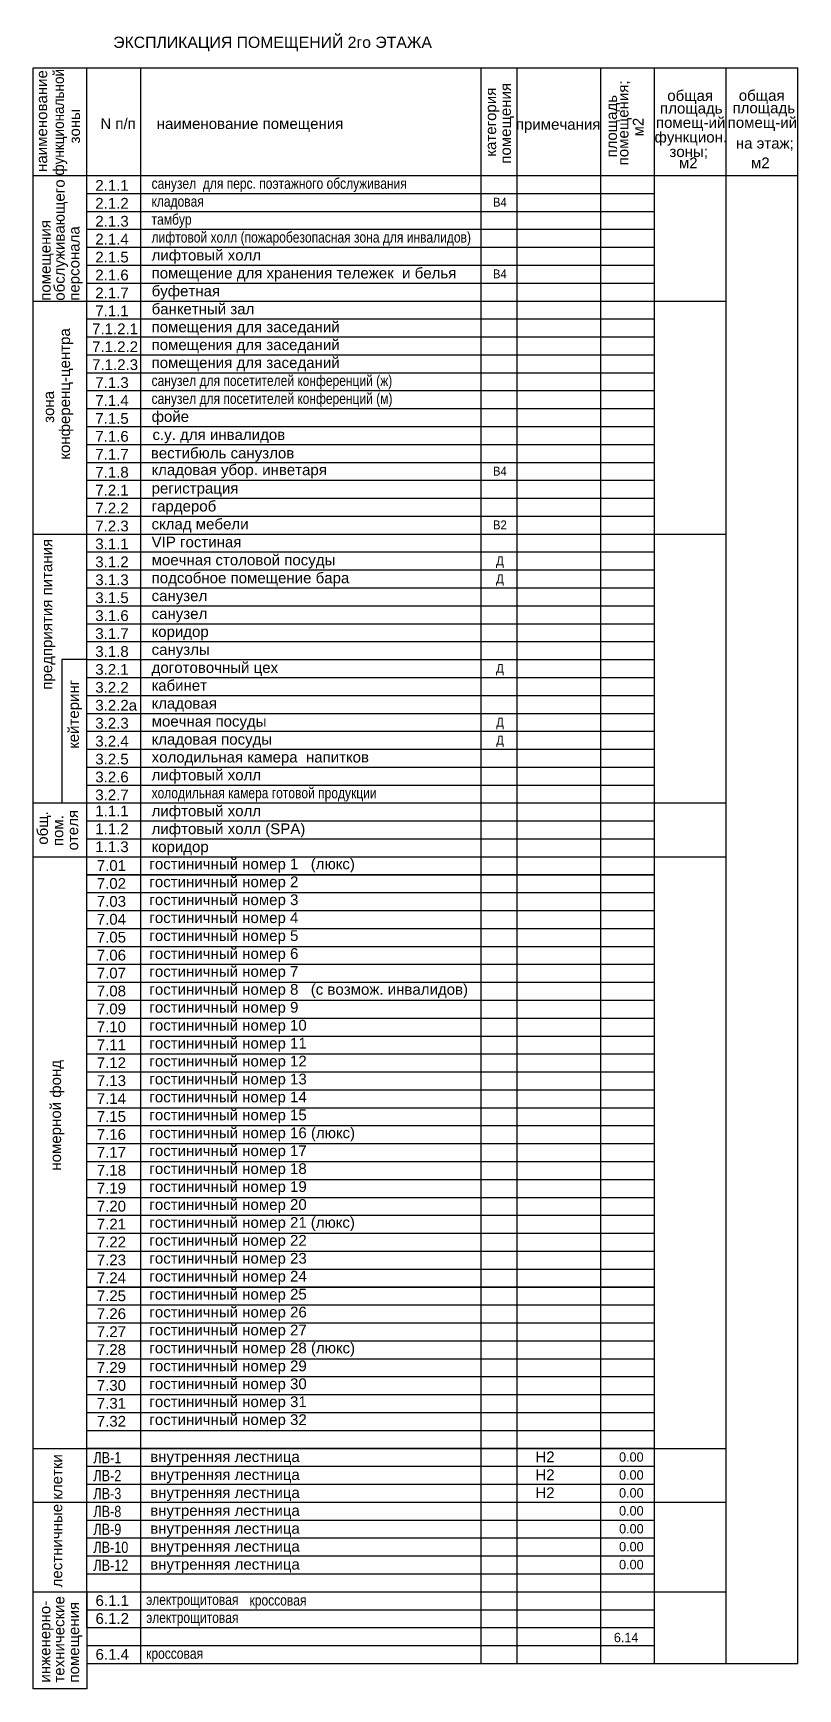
# Model space of a CAD drawing. Header units: millimetres. Extents: x -798 to 124478, y -405 to 121556.
# Drawn here: x 54640 to 75973, y 75375 to 121556 of the extents above; entities that cross this region are included whole.
import ezdxf
from ezdxf.enums import TextEntityAlignment as Align

# ---------------------------------------------------------------- set-up
doc = ezdxf.new("R2010")
doc.units = ezdxf.units.MM
doc.layers.add('A-AREA-TEXT', color=142, linetype='Continuous')
doc.layers.add('A-TEXT-EXPL', color=130, linetype='Continuous')
doc.styles.add('NOTE_70', font='arial.ttf', dxfattribs={"width": 0.8, "height": 2800})
doc.styles.get("Standard").update_dxf_attribs({"font": 'arial.ttf'})
doc.styles.add('STITL2', font='arial.ttf')

# ---------------------------------------------------------------- blocks, each defined once
blk = doc.blocks.new('экспл таблица тип эт')
at = {"layer": 'A-TEXT-EXPL', "ltscale": 200}
for p, q in [((1562797, -3015567), (1597463, -3015567)), ((1562797, -3015567), (1601463, -3015567)), ((1565797, -3015567), (1597462, -3015567)), ((1565797, -3015567), (1597463, -3015567)), ((1565797, -3016567), (1597463, -3016567)), ((1565797, -3017567), (1597463, -3017567)), ((1562797, -3018567), (1601463, -3018567)), ((1565797, -3019567), (1597464, -3019567)), ((1565797, -3020567), (1597464, -3020567)), ((1565797, -3021567), (1597464, -3021567)), ((1565797, -3022567), (1597464, -3022567)), ((1565797, -3023567), (1597464, -3023567)), ((1565797, -3024567), (1597464, -3024567)), ((1565797, -3025567), (1597464, -3025567)), ((1565797, -3026567), (1597464, -3026567)), ((1565797, -3027567), (1597464, -3027567)), ((1565797, -3028567), (1597464, -3028567)), ((1565797, -3029567), (1597464, -3029567)), ((1565797, -3030567), (1597464, -3030567)), ((1565798, -3031567), (1597464, -3031567)), ((1565798, -3032567), (1597464, -3032567)), ((1565798, -3033567), (1597464, -3033567)), ((1565798, -3034567), (1597464, -3034567)), ((1565798, -3035567), (1597464, -3035567)), ((1565798, -3036567), (1597464, -3036567)), ((1565798, -3037567), (1597464, -3037567)), ((1565798, -3038567), (1597464, -3038567)), ((1565798, -3039567), (1597464, -3039567)), ((1565798, -3040567), (1597464, -3040567)), ((1565798, -3041567), (1597464, -3041567)), ((1565798, -3042567), (1597464, -3042567)), ((1565798, -3043567), (1597464, -3043567)), ((1565798, -3044567), (1597464, -3044567)), ((1565798, -3045567), (1597464, -3045567)), ((1565798, -3046567), (1597464, -3046567)), ((1565798, -3047567), (1597464, -3047567)), ((1565798, -3048567), (1597464, -3048567)), ((1565798, -3049567), (1597464, -3049567)), ((1565798, -3050567), (1597464, -3050567)), ((1565798, -3051567), (1597464, -3051567)), ((1565798, -3052567), (1597464, -3052567)), ((1565798, -3053567), (1597464, -3053567)), ((1562797, -3054567), (1601463, -3054567))]:
    blk.add_line(p, q, dxfattribs=at)
at = {"layer": 'A-TEXT-EXPL', "ltscale": 200, "style": 'STITL2'}
for s, p in [('общ. ', (1563319, -3016849)), ('пом.', (1564179, -3017107)), ('отеля', (1565009, -3017088)), ('номерной фонд', (1564056, -3032992))]:
    blk.add_text(s, height=600, rotation=90, dxfattribs=at).set_placement(p, align=Align.MIDDLE_CENTER)
for s, p in [('1.1.1', (1566265, -3016310)), ('лифтовый холл', (1569407, -3016308)), ('1.1.2', (1566265, -3017310)), ('лифтовый холл', (1569407, -3017308)), ('лифтовый холл (SPA)', (1569407, -3017308)), ('1.1.3', (1566265, -3018310)), ('коридор', (1569407, -3018308)), ('7.01', (1566349, -3019357)), ('гостиничный номер 1', (1569284, -3019266)), ('(люкс)', (1578287, -3019265)), ('7.02', (1566349, -3020357)), ('гостиничный номер 2', (1569284, -3020266)), ('7.03', (1566349, -3021357)), ('гостиничный номер 3', (1569284, -3021266)), ('7.04', (1566349, -3022357)), ('гостиничный номер 4', (1569284, -3022266)), ('7.05', (1566349, -3023357)), ('гостиничный номер 5', (1569284, -3023266)), ('7.06', (1566349, -3024357)), ('гостиничный номер 6', (1569284, -3024266)), ('7.07', (1566349, -3025357)), ('гостиничный номер 7', (1569284, -3025266)), ('гостиничный номер 8', (1569284, -3026266)), ('(с возмож. инвалидов)', (1578287, -3026266)), ('7.08', (1566349, -3026357)), ('гостиничный номер 9', (1569284, -3027266)), ('7.09', (1566349, -3027357)), ('7.10', (1566349, -3028357)), ('гостиничный номер 10', (1569284, -3028266)), ('7.11', (1566349, -3029357)), ('гостиничный номер 11', (1569284, -3029266)), ('7.12', (1566349, -3030357)), ('гостиничный номер 12', (1569284, -3030266)), ('7.13', (1566349, -3031357)), ('гостиничный номер 13', (1569284, -3031266)), ('7.14', (1566349, -3032357)), ('гостиничный номер 14', (1569284, -3032266)), ('7.15', (1566349, -3033357)), ('гостиничный номер 15 ', (1569284, -3033266)), ('7.16', (1566349, -3034357)), ('гостиничный номер 16 (люкс)', (1569284, -3034266)), ('7.17', (1566349, -3035357)), ('гостиничный номер 17', (1569284, -3035266)), ('7.18', (1566349, -3036357)), ('гостиничный номер 18', (1569284, -3036266)), ('7.19', (1566349, -3037357)), ('гостиничный номер 19', (1569284, -3037266)), ('7.20', (1566349, -3038357)), ('гостиничный номер 20 ', (1569284, -3038266)), ('гостиничный номер 21', (1569284, -3039266)), ('(люкс) ', (1578288, -3039265)), ('7.21', (1566349, -3039357)), ('7.22', (1566349, -3040357)), ('гостиничный номер 22', (1569284, -3040266)), ('7.23', (1566349, -3041357)), ('гостиничный номер 23', (1569284, -3041266)), ('7.24', (1566349, -3042357)), ('гостиничный номер 24', (1569284, -3042266)), ('7.25', (1566349, -3043357)), ('гостиничный номер 25', (1569284, -3043266)), ('7.26', (1566349, -3044357)), ('гостиничный номер 26', (1569284, -3044266)), ('7.27', (1566349, -3045357)), ('гостиничный номер 27 ', (1569284, -3045266)), ('7.28', (1566349, -3046357)), ('гостиничный номер 28 (люкс)  ', (1569284, -3046266)), ('7.29', (1566349, -3047357)), ('гостиничный номер 29', (1569284, -3047266)), ('7.30', (1566349, -3048357)), ('гостиничный номер 30', (1569284, -3048266)), ('7.31', (1566349, -3049357)), ('гостиничный номер 31', (1569284, -3049266)), ('7.32', (1566349, -3050357)), ('гостиничный номер 32', (1569284, -3050266))]:
    blk.add_text(s, height=600, dxfattribs=at).set_placement(p)
blk = doc.blocks.new('RM_AREA')
at = {"color": 0, "linetype": 'ByBlock'}
for tag, p in [('ROOM_NAME', (0, 5)), ('AREA', (0, 0))]:
    blk.add_attdef(tag, text='', height=3, dxfattribs=at).set_placement(p, align=Align.CENTER)

msp = doc.modelspace()

# ---------------------------------------------------------------- linework, layer by layer
at = {"layer": 'A-TEXT-EXPL', "ltscale": 200}
for p, q in [((54640, 120584), (75973, 120584)), ((54640, 78084), (54640, 120584)), ((56141, 77084), (56140, 120584)), ((57640, 76084), (57640, 120584)), ((67141, 76084), (67140, 120584)), ((68141, 76084), (68140, 120584)), ((70474, 76084), (70473, 120584)), ((71974, 76084), (71973, 120584)), ((73973, 76084), (73973, 120584)), ((75973, 76084), (75973, 120584)), ((54640, 117584), (75973, 117584)), ((56140, 117084), (71972, 117084)), ((56140, 116584), (71972, 116584)), ((56140, 116084), (71972, 116084)), ((56140, 115584), (71972, 115584)), ((56140, 115084), (71972, 115084)), ((56140, 114584), (71972, 114584)), ((54640, 114084), (73973, 114084)), ((56140, 114084), (71972, 114084)), ((56140, 114084), (71973, 114084)), ((56140, 113584), (71973, 113584)), ((56140, 113084), (71973, 113084)), ((56140, 112584), (71973, 112584)), ((56140, 112084), (71973, 112084)), ((56140, 111584), (71973, 111584)), ((56140, 111084), (71973, 111084)), ((56140, 110584), (71973, 110584)), ((56140, 110084), (71973, 110084)), ((56140, 109584), (71973, 109584)), ((56140, 109084), (71973, 109084)), ((56140, 108584), (71973, 108584)), ((56140, 108084), (71973, 108084)), ((54640, 107584), (73973, 107584)), ((56140, 107084), (71973, 107084)), ((56140, 106584), (71973, 106584)), ((56140, 106084), (71973, 106084)), ((56140, 106084), (71973, 106084)), ((56140, 105584), (71973, 105584)), ((56140, 105084), (71973, 105084)), ((56140, 104584), (71973, 104584)), ((56140, 104084), (71973, 104084)), ((56140, 103584), (71973, 103584)), ((56140, 103084), (71973, 103084)), ((56140, 102584), (71973, 102584)), ((56140, 102084), (71973, 102084)), ((56140, 101584), (71973, 101584)), ((56140, 101084), (71973, 101084)), ((56140, 100584), (71973, 100584)), ((54640, 100084), (73973, 100084)), ((56140, 99584), (71973, 99584)), ((56140, 99084), (71973, 99084)), ((54640, 98584), (73973, 98584)), ((56140, 98084), (71973, 98084)), ((56140, 97584), (71973, 97584)), ((56140, 97084), (71973, 97084)), ((56140, 96584), (71973, 96584)), ((56140, 96084), (71973, 96084)), ((56140, 95584), (71973, 95584)), ((56140, 95084), (71973, 95084)), ((56140, 94584), (71973, 94584)), ((56140, 94084), (71973, 94084)), ((56140, 93584), (71973, 93584)), ((56140, 93084), (71973, 93084)), ((56140, 92584), (71973, 92584)), ((56140, 92084), (71973, 92084)), ((56140, 91584), (71973, 91584)), ((56140, 91084), (71973, 91084)), ((56140, 90584), (71973, 90584)), ((56140, 90084), (71973, 90084)), ((56140, 89584), (71973, 89584)), ((56140, 89084), (71973, 89084)), ((56140, 88584), (71973, 88584)), ((56140, 88084), (71973, 88084)), ((56140, 87584), (71973, 87584)), ((56140, 87084), (71973, 87084)), ((56140, 86584), (71973, 86584)), ((56141, 86084), (71973, 86084)), ((56141, 85584), (71973, 85584)), ((56141, 85084), (71973, 85084)), ((56141, 84584), (71973, 84584)), ((56141, 84084), (71973, 84084)), ((56141, 83584), (71973, 83584)), ((56141, 83084), (71973, 83084)), ((56141, 82584), (71973, 82584)), ((54640, 82084), (73973, 82084)), ((56141, 81584), (71973, 81584)), ((56141, 81084), (71973, 81084)), ((56141, 80584), (71973, 80584)), ((56141, 80084), (71973, 80084)), ((56141, 79584), (71973, 79584)), ((56141, 79084), (71973, 79084)), ((56141, 78584), (71973, 78584)), ((54640, 78084), (73973, 78084)), ((56141, 77584), (71974, 77584)), ((56141, 77084), (71974, 77084)), ((56141, 76584), (71974, 76584)), ((56141, 76084), (75973, 76084))]:
    msp.add_line(p, q, dxfattribs=at)
for points in [[(56139, 104084), (55441, 104084), (55441, 100084), (56139, 100084)], [(54640, 78084), (56141, 78084), (56141, 75375), (54640, 75375)]]:
    msp.add_lwpolyline(points, close=True, dxfattribs=at)

# ---------------------------------------------------------------- block references
at = {"xscale": 0.5, "yscale": 0.5, "zscale": 0.5}
msp.add_blockref('экспл таблица тип эт', (-726759, 1607868), dxfattribs=at)
at = {"layer": 'A-AREA-TEXT'}
ref = msp.add_blockref('RM_AREA', (71327, 81711), dxfattribs=dict(at, xscale=105, yscale=87.5, zscale=175))
ref.add_attrib('AREA', '0.00', dxfattribs={"layer": '0', "color": 0, "linetype": 'ByBlock', "height": 262.5, "style": 'NOTE_70', "width": 0.96}).set_placement((71327, 81711), align=Align.CENTER)
ref.dxf.unprotected_set("ltscale", 0)
ref = msp.add_blockref('RM_AREA', (71327, 81211), dxfattribs=dict(at, xscale=105, yscale=87.5, zscale=175))
ref.add_attrib('AREA', '0.00', dxfattribs={"layer": '0', "color": 0, "linetype": 'ByBlock', "height": 262.5, "style": 'NOTE_70', "width": 0.96}).set_placement((71327, 81211), align=Align.CENTER)
ref.dxf.unprotected_set("ltscale", 0)
ref = msp.add_blockref('RM_AREA', (71327, 80711), dxfattribs=dict(at, xscale=105, yscale=87.5, zscale=175))
ref.add_attrib('AREA', '0.00', dxfattribs={"layer": '0', "color": 0, "linetype": 'ByBlock', "height": 262.5, "style": 'NOTE_70', "width": 0.96}).set_placement((71327, 80711), align=Align.CENTER)
ref.dxf.unprotected_set("ltscale", 0)
ref = msp.add_blockref('RM_AREA', (71327, 80211), dxfattribs=dict(at, xscale=105, yscale=87.5, zscale=175))
ref.add_attrib('AREA', '0.00', dxfattribs={"layer": '0', "color": 0, "linetype": 'ByBlock', "height": 262.5, "style": 'NOTE_70', "width": 0.96}).set_placement((71327, 80211), align=Align.CENTER)
ref.dxf.unprotected_set("ltscale", 0)
ref = msp.add_blockref('RM_AREA', (71328, 79711), dxfattribs=dict(at, xscale=105, yscale=87.5, zscale=175))
ref.add_attrib('AREA', '0.00', dxfattribs={"layer": '0', "color": 0, "linetype": 'ByBlock', "height": 262.5, "style": 'NOTE_70', "width": 0.96}).set_placement((71328, 79711), align=Align.CENTER)
ref.dxf.unprotected_set("ltscale", 0)
ref = msp.add_blockref('RM_AREA', (71328, 79211), dxfattribs=dict(at, xscale=105, yscale=87.5, zscale=175))
ref.add_attrib('AREA', '0.00', dxfattribs={"layer": '0', "color": 0, "linetype": 'ByBlock', "height": 262.5, "style": 'NOTE_70', "width": 0.96}).set_placement((71328, 79211), align=Align.CENTER)
ref.dxf.unprotected_set("ltscale", 0)
ref = msp.add_blockref('RM_AREA', (71328, 78711), dxfattribs=dict(at, xscale=105, yscale=87.5, zscale=175))
ref.add_attrib('AREA', '0.00', dxfattribs={"layer": '0', "color": 0, "linetype": 'ByBlock', "height": 262.5, "style": 'NOTE_70', "width": 0.96}).set_placement((71328, 78711), align=Align.CENTER)
ref.dxf.unprotected_set("ltscale", 0)
ref = msp.add_blockref('RM_AREA', (71182, 76677), dxfattribs=dict(at, xscale=105, yscale=87.5, zscale=175))
ref.add_attrib('AREA', '6.14', dxfattribs={"layer": '0', "color": 0, "linetype": 'ByBlock', "height": 262.5, "style": 'NOTE_70', "width": 0.96}).set_placement((71182, 76677), align=Align.CENTER)
ref.dxf.unprotected_set("ltscale", 0)

# ---------------------------------------------------------------- texts
at = {"layer": 'A-TEXT-EXPL', "ltscale": 200, "style": 'STITL2'}
for s, height, p in [('ЭКСПЛИКАЦИЯ ПОМЕЩЕНИЙ 2го ЭТАЖА ', 315, (56874, 121142)), ('общая ', 300, (72329, 119664)), ('общая ', 300, (74324, 119668)), ('N п/п', 300, (56516, 118881)), ('помещ-ий', 300, (72014, 118912)), ('площадь ', 300, (72128, 119311)), ('помещ-ий', 300, (74014, 118912)), ('площадь ', 300, (74149, 119319)), ('наименование помещения', 300, (58087, 118881)), ('примечания', 300, (68105, 118861)), ('функцион.', 300, (71973, 118505)), ('зоны;', 300, (72390, 118100)), ('на этаж;', 300, (74242, 118336)), ('м2', 300, (72653, 117787)), ('м2', 300, (74665, 117787)), ('2.1.1', 300, (56374, 117159)), ('2.1.2', 300, (56374, 116659)), ('2.1.3', 300, (56374, 116159)), ('2.1.4', 300, (56374, 115659)), ('2.1.5', 300, (56374, 115159)), ('лифтовый холл', 300, (57945, 115214)), ('помещение для хранения тележек  и белья', 300, (57945, 114714)), ('2.1.6', 300, (56374, 114659)), ('буфетная', 300, (57945, 114214)), ('2.1.7', 300, (56374, 114159)), ('7.1.1', 300, (56374, 113659)), ('банкетный зал', 300, (57945, 113714)), ('7.1.2.1', 300, (56286, 113159)), ('помещения для заседаний', 300, (57945, 113214)), ('7.1.2.2', 300, (56286, 112659)), ('помещения для заседаний', 300, (57945, 112714)), ('7.1.2.3', 300, (56286, 112159)), ('помещения для заседаний', 300, (57945, 112214)), ('7.1.3', 300, (56374, 111659)), ('7.1.4', 300, (56374, 111159)), ('7.1.5', 300, (56374, 110659)), ('фойе', 300, (57945, 110714)), ('7.1.6', 300, (56374, 110159)), ('с.у. для инвалидов', 300, (57970, 110207)), ('7.1.7', 300, (56374, 109659)), ('вестибюль санузлов', 300, (57923, 109694)), ('7.1.8', 300, (56374, 109159)), ('кладовая убор. инветаря', 300, (57943, 109227)), ('7.2.1', 300, (56374, 108659)), ('регистрация', 300, (57945, 108714)), ('гардероб', 300, (57945, 108214)), ('7.2.2', 300, (56374, 108159)), ('7.2.3', 300, (56374, 107659)), ('склад мебели', 300, (57945, 107714)), ('3.1.1', 300, (56374, 107159)), ('VIP гостиная', 300, (57946, 107212)), ('3.1.2', 300, (56374, 106659)), ('моечная столовой посуды', 300, (57946, 106712)), ('3.1.3', 300, (56374, 106159)), ('подсобное помещение бара', 300, (57946, 106212)), ('3.1.5', 300, (56374, 105659)), ('санузел', 300, (57945, 105714)), ('3.1.6', 300, (56374, 105159)), ('санузел', 300, (57945, 105214)), ('3.1.7', 300, (56374, 104659)), ('коридор', 300, (57945, 104714)), ('3.1.8', 300, (56374, 104159)), ('санузлы', 300, (57945, 104214)), ('3.2.1', 300, (56374, 103659)), ('доготовочный цех', 300, (57946, 103712)), ('3.2.2', 300, (56374, 103159)), ('кабинет', 300, (57945, 103214)), ('3.2.2a', 300, (56374, 102659)), ('кладовая', 300, (57945, 102714)), ('3.2.3', 300, (56374, 102159)), ('моечная посуды', 300, (57946, 102212)), ('3.2.4', 300, (56374, 101659)), ('кладовая посуды', 300, (57946, 101712)), ('3.2.5', 300, (56374, 101159)), ('холодильная камера  напитков', 300, (57945, 101214)), ('3.2.6', 300, (56374, 100659)), ('лифтовый холл', 300, (57945, 100714)), ('3.2.7', 300, (56374, 100159)), ('внутренняя лестница', 300, (57906, 81702)), ('Н2', 300, (68650, 81696)), ('внутренняя лестница', 300, (57906, 81202)), ('Н2', 300, (68650, 81196)), ('внутренняя лестница', 300, (57906, 80702)), ('Н2', 300, (68650, 80696)), ('внутренняя лестница', 300, (57906, 80202)), ('внутренняя лестница', 300, (57906, 79702)), ('внутренняя лестница', 300, (57906, 79202)), ('внутренняя лестница', 300, (57906, 78702)), ('6.1.1', 300, (56381, 77688)), ('6.1.2', 300, (56381, 77188)), ('6.1.4', 300, (56381, 76188))]:
    msp.add_text(s, height=height, dxfattribs=at).set_placement(p)
for s, p in [('наименование', (55031, 117685)), ('помещения', (67966, 117914)), ('помещения;', (71246, 117868)), ('категория', (67555, 118113)), ('площадь ', (70924, 118086)), ('зоны', (55946, 118479)), ('м2', (71668, 118673)), ('обслуживающего', (55521, 114091)), ('помещения  ', (55130, 114091)), ('персонала', (55933, 114091)), ('конференц-центра', (55670, 109661)), ('зона ', (55225, 110686)), ('предприятия питания', (55172, 103244)), ('кейтеринг', (55917, 101594)), ('инженерно-', (55121, 75551)), ('технические', (55512, 75551)), ('помещения', (55924, 75551))]:
    msp.add_text(s, height=300, rotation=90, dxfattribs=at).set_placement(p)
at = {"layer": 'A-TEXT-EXPL', "ltscale": 200, "style": 'STITL2', "width": 0.9}
msp.add_text('функциональной', height=300, rotation=90, dxfattribs=at).set_placement((55500, 117584))
at = {"layer": 'A-TEXT-EXPL', "ltscale": 200, "style": 'STITL2'}
for s, height, width, p in [('санузел  для перс. поэтажного обслуживания', 300, 0.8, (57945, 117214)), ('кладовая ', 300, 0.8, (57945, 116714)), ('B4', 250, 0.9, (67468, 116714)), ('тамбур', 300, 0.8, (57945, 116214)), ('лифтовой холл (пожаробезопасная зона для инвалидов)', 300, 0.8, (57945, 115714)), ('B4', 250, 0.9, (67468, 114714)), ('санузел для посетителей конференций (ж)', 300, 0.8, (57945, 111714)), ('санузел для посетителей конференций (м)', 300, 0.8, (57945, 111214)), ('B4', 250, 0.9, (67468, 109214)), ('B2', 250, 0.9, (67468, 107714)), ('Д', 250, 0.9, (67554, 106714)), ('Д', 250, 0.9, (67554, 106214)), ('Д', 250, 0.9, (67554, 103714)), ('Д', 250, 0.9, (67555, 102214)), ('Д', 250, 0.9, (67555, 101714)), ('холодильная камера готовой продукции', 300, 0.8, (57945, 100214)), ('ЛВ-1', 315, 0.8, (56321, 81666)), ('ЛВ-2', 315, 0.8, (56321, 81166)), ('ЛВ-3', 315, 0.8, (56321, 80666)), ('ЛВ-8', 315, 0.8, (56321, 80166)), ('ЛВ-9', 315, 0.8, (56321, 79666)), ('ЛВ-10', 315, 0.8, (56321, 79166)), ('ЛВ-12', 315, 0.8, (56321, 78666)), ('электрощитовая', 300, 0.8, (57792, 77714)), ('кроссовая', 300, 0.8, (60677, 77700)), ('электрощитовая', 300, 0.8, (57792, 77214)), ('кроссовая', 300, 0.8, (57793, 76214))]:
    msp.add_text(s, height=height, dxfattribs=dict(at, width=width)).set_placement(p)
msp.add_text('лестничные клетки', height=300, rotation=90, dxfattribs=at).set_placement((55301, 80064), align=Align.MIDDLE_CENTER)

doc.saveas('drawing.dxf')
